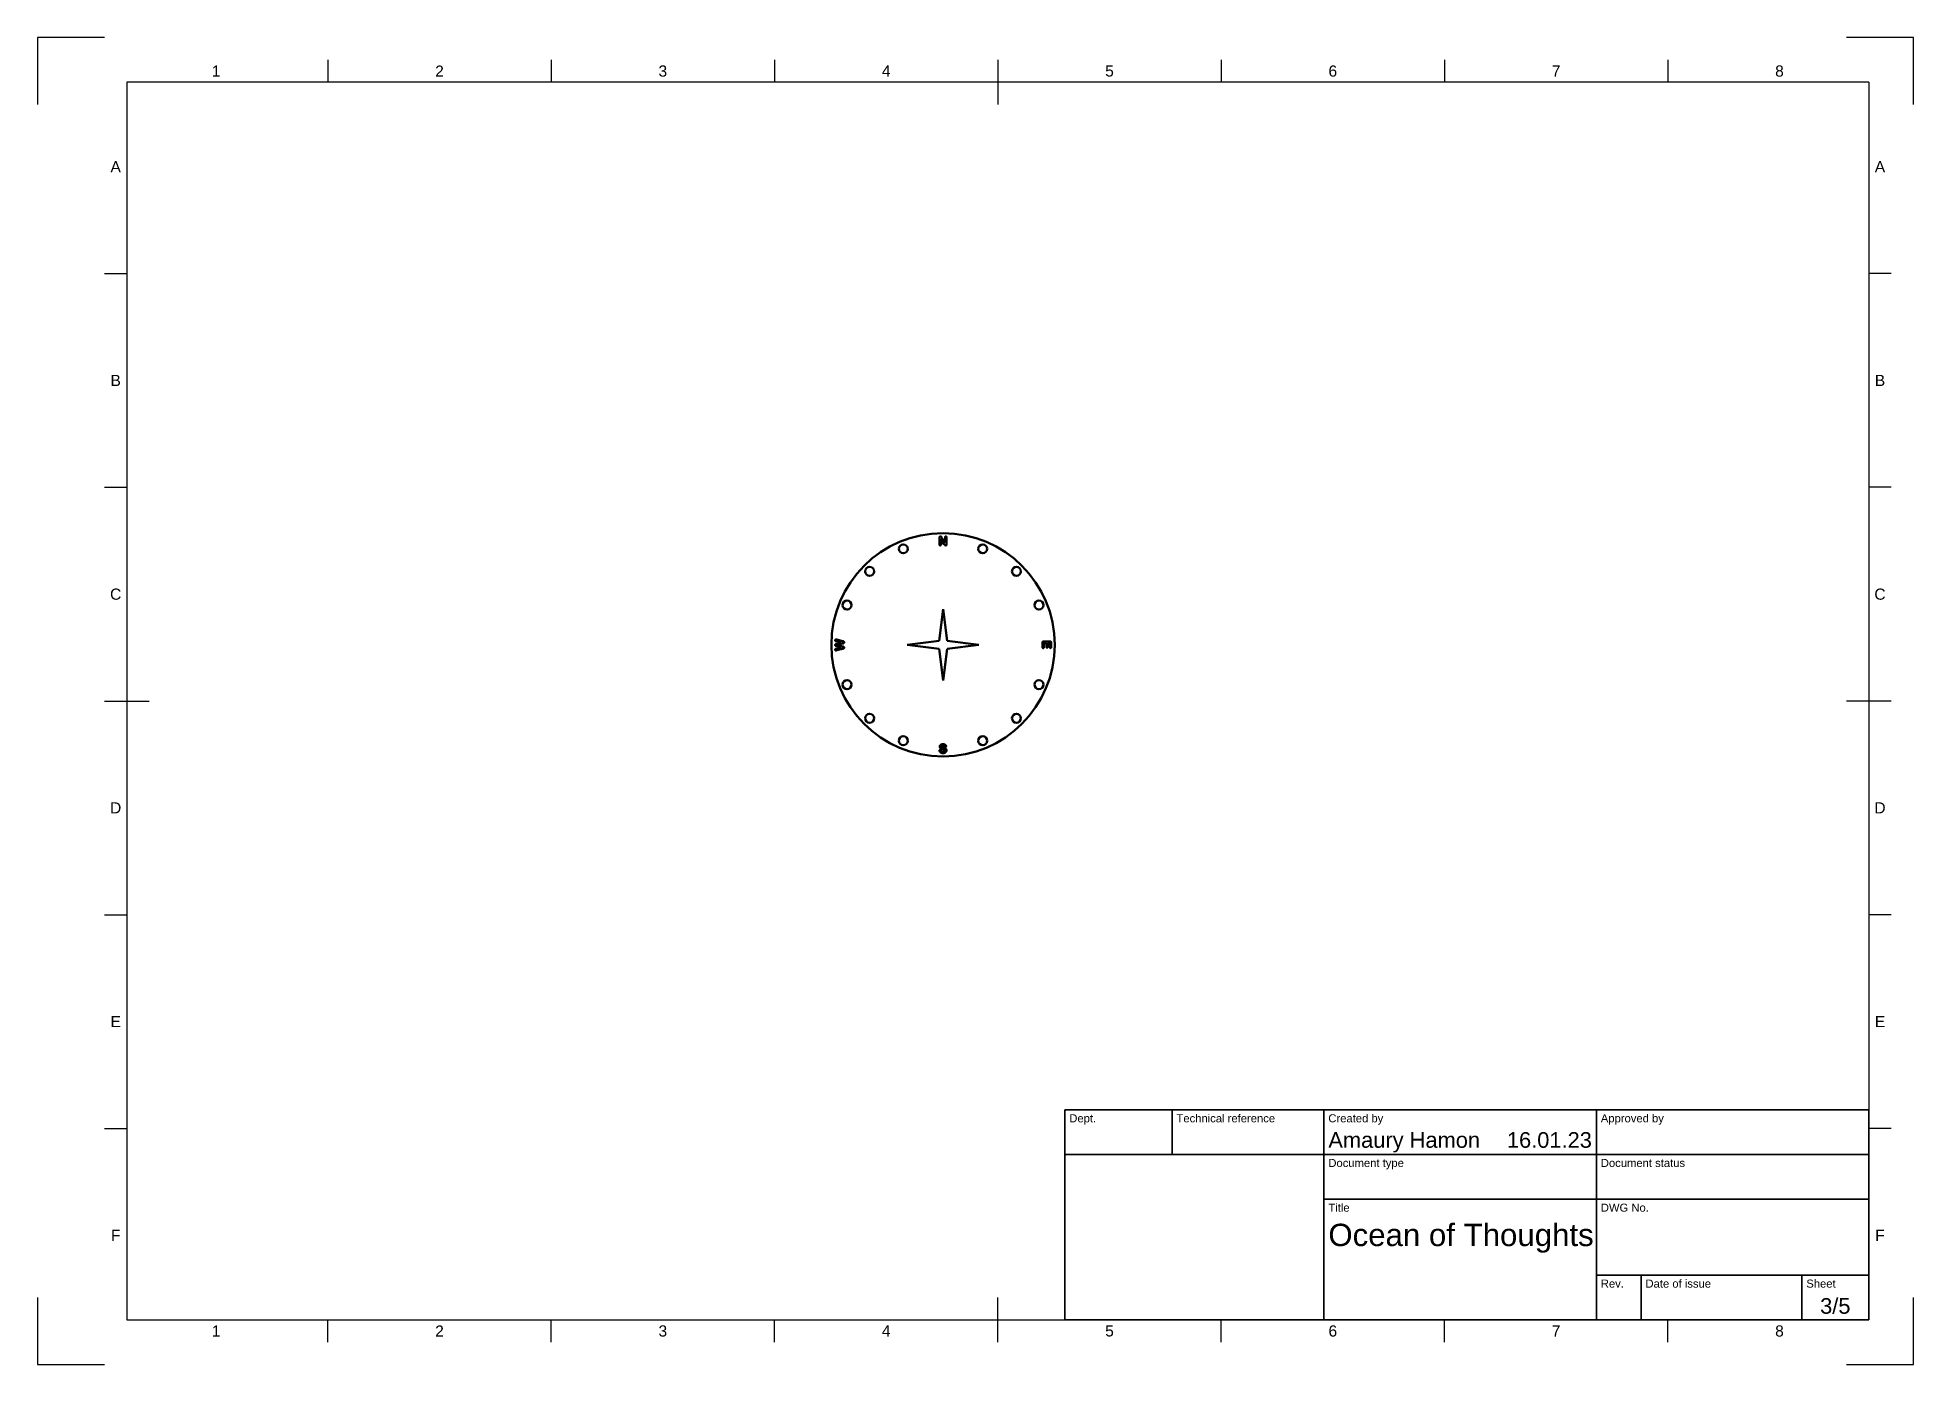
# Model space of a CAD drawing. Header units: millimetres. Extents: x 0 to 420, y 0 to 297.
import ezdxf
from ezdxf.enums import TextEntityAlignment as Align

# ---------------------------------------------------------------- set-up
doc = ezdxf.new("R2010")
doc.units = ezdxf.units.MM
doc.header["$LTSCALE"] = 0.75
for name, color, linetype, lineweight in [('BORDER', 7, 'Continuous', 25), ('TITLEBLOCK', 7, 'Continuous', 35), ('Visible', 7, 'Continuous', 50)]:
    doc.layers.add(name, color=color, linetype=linetype, lineweight=lineweight)
doc.styles.add('FusionTitle', font='Arial.ttf')

# ---------------------------------------------------------------- blocks, each defined once
blk = doc.blocks.new('ISO_A3_SHEET')
at = {"layer": 'BORDER'}
for p, q in [((65, 292), (65, 287)), ((115, 292), (115, 287)), ((165, 292), (165, 287)), ((215, 292), (215, 282)), ((265, 292), (265, 287)), ((315, 292), (315, 287)), ((365, 292), (365, 287)), ((410, 287), (20, 287)), ((20, 287), (20, 10)), ((410, 287), (410, 10)), ((15, 244.16666), (20, 244.16666)), ((415, 244.16666), (410, 244.16666)), ((15, 196.33333), (20, 196.33333)), ((415, 196.33333), (410, 196.33333)), ((15, 148.5), (25, 148.5)), ((415, 148.5), (405, 148.5)), ((15, 100.66667), (20, 100.66667)), ((415, 100.66667), (410, 100.66667)), ((15, 52.83334), (20, 52.83334)), ((415, 52.83334), (410, 52.83334)), ((215, 5), (215, 15)), ((20, 10), (410, 10)), ((65, 5), (65, 10)), ((115, 5), (115, 10)), ((165, 5), (165, 10)), ((265, 5), (265, 10)), ((315, 5), (315, 10)), ((365, 5), (365, 10))]:
    blk.add_line(p, q, dxfattribs=at)
at = {"layer": 'Defpoints'}
for p, q in [((15, 297), (0, 297)), ((0, 297), (0, 282)), ((420, 297), (405, 297)), ((420, 282), (420, 297)), ((0, 15), (0, 0)), ((420, 0), (420, 15)), ((0, 0), (15, 0)), ((405, 0), (420, 0))]:
    blk.add_line(p, q, dxfattribs=at)
at = {"layer": 'BORDER', "style": 'FusionTitle'}
for s, p in [('1', (40, 289.5)), ('2', (90, 289.5)), ('3', (140, 289.5)), ('4', (190, 289.5)), ('5', (240, 289.5)), ('6', (290, 289.5)), ('7', (340, 289.5)), ('8', (390, 289.5)), ('A', (17.5, 268.08333)), ('A', (412.5, 268.08333)), ('B', (17.5, 220.25)), ('B', (412.5, 220.25)), ('C', (17.5, 172.41667)), ('C', (412.5, 172.41667)), ('D', (17.5, 124.58334)), ('D', (412.5, 124.58334)), ('E', (17.5, 76.75001)), ('E', (412.5, 76.75001)), ('F', (17.5, 28.91668)), ('F', (412.5, 28.91668)), ('1', (40, 7.5)), ('2', (90, 7.5)), ('3', (140, 7.5)), ('4', (190, 7.5)), ('5', (240, 7.5)), ('6', (290, 7.5)), ('7', (340, 7.5)), ('8', (390, 7.5))]:
    blk.add_text(s, height=2.5, dxfattribs=at).set_placement(p, align=Align.MIDDLE)
blk = doc.blocks.new('ISO_TITLEBLOCK')
at = {"layer": 'TITLEBLOCK'}
for p, q in [((0, 47), (-180, 47)), ((-180, 47), (-180, 0)), ((-156, 37), (-156, 47)), ((-122, 0), (-122, 47)), ((-61, 0), (-61, 47)), ((0, 0), (0, 47)), ((-180, 37), (0, 37)), ((-122, 27), (0, 27)), ((-61, 10), (0, 10)), ((-51, 0), (-51, 10)), ((-15, 0), (-15, 10)), ((-180, 0), (0, 0))]:
    blk.add_line(p, q, dxfattribs=at)
at = {"layer": 'TITLEBLOCK', "style": 'FusionTitle'}
for s, p in [('Dept.', (-179, 46)), ('Technical reference', (-155, 46)), ('Created by', (-121, 46)), ('Approved by', (-60, 46)), ('Document type', (-121, 36)), ('Document status', (-60, 36)), ('Title', (-121, 26)), ('DWG No.', (-60, 26)), ('Rev.', (-60, 9)), ('Date of issue', (-50, 9)), ('Sheet', (-14, 9))]:
    blk.add_text(s, height=1.8, dxfattribs=at).set_placement(p, align=Align.TOP_LEFT)
for tag, height, p in [('DEPT', 3.5, (-179, 42)), ('TECHNICAL_REFERENCE', 3.5, (-155, 42)), ('CREATED_BY', 3.5, (-121, 42)), ('APPROVED_BY', 3.5, (-60, 42)), ('DOCUMENT_TYPE', 3.5, (-121, 32)), ('DOCUMENT_STATUS', 3.5, (-60, 32)), ('TITLE_1', 5, (-121, 21.5)), ('TITLE_2', 5, (-121, 14)), ('TITLE_3', 5, (-121, 6.5)), ('DATE_OF_ISSUE', 3.5, (-50, 5))]:
    blk.add_attdef(tag, text='', height=height, dxfattribs=at).set_placement(p, align=Align.TOP_LEFT)
for tag, p in [('CREATED_DATE', (-62, 42)), ('APPROVED_DATE', (-0.99, 42))]:
    blk.add_attdef(tag, text='', height=3.5, dxfattribs=at).set_placement(p, align=Align.TOP_RIGHT)
for tag, height, p in [('DRAWING_NUMBER', 5, (-30.5, 19.75)), ('REV', 3.5, (-56, 4.85)), ('SHEET', 3.5, (-7.5, 4.85))]:
    blk.add_attdef(tag, text='', height=height, dxfattribs=at).set_placement(p, align=Align.TOP_CENTER)

msp = doc.modelspace()

# ---------------------------------------------------------------- linework, layer by layer
at = {"layer": 'Visible'}
for p, q in [((201.92, 183.56), (201.92, 185.05)), ((202.42, 185.1), (203.18, 183.96)), ((203.18, 183.96), (203.18, 185.11)), ((203.54, 185.11), (203.54, 183.59)), ((203.02, 183.56), (202.28, 184.69)), ((202.28, 184.69), (202.28, 183.56)), ((201.85, 161.96), (202.73, 169.08)), ((202.73, 169.08), (203.62, 161.96)), ((179.99, 161.61), (178.86, 161.87)), ((178.86, 160.21), (179.99, 160.47)), ((178.93, 161.33), (179.99, 161.61)), ((179.99, 160.47), (178.93, 160.75)), ((178.94, 162.23), (180.24, 161.91)), ((180.24, 160.17), (178.94, 159.85)), ((180.25, 161.35), (179.09, 161.04)), ((179.09, 161.04), (180.25, 160.72)), ((194.73, 161.08), (201.85, 161.96)), ((201.85, 160.19), (194.73, 161.08)), ((202.73, 153.08), (201.85, 160.19)), ((203.62, 160.19), (202.73, 153.08)), ((203.62, 161.96), (210.73, 161.08)), ((210.73, 161.08), (203.62, 160.19)), ((225, 160.51), (225, 161.58)), ((225.24, 161.82), (226.69, 161.82)), ((225.86, 161.42), (225.31, 161.43)), ((225.31, 161.43), (225.31, 160.51)), ((225.86, 160.61), (225.86, 161.42)), ((226.63, 161.42), (226.15, 161.42)), ((226.15, 161.42), (226.15, 160.61)), ((226.63, 160.54), (226.63, 161.42)), ((226.93, 161.58), (226.93, 160.54))]:
    msp.add_line(p, q, dxfattribs=at)
msp.add_circle((202.73, 161.08), 25, dxfattribs=at)
at = {"layer": 'Visible', "extrusion": (0, 0, -1)}
for centre in [(-193.84, 182.56), (-211.63, 182.56), (-186.29, 177.52), (-219.17, 177.52), (-181.25, 169.97), (-224.21, 169.97), (-181.25, 152.18), (-224.21, 152.18), (-186.29, 144.64), (-219.17, 144.64), (-193.84, 139.6), (-211.63, 139.6)]:
    msp.add_circle(centre, 1, dxfattribs=at)
at = {"layer": 'Visible'}
for points in [[(201.92, 185.05), (201.92, 185.15), (201.94, 185.2)], [(201.94, 185.2), (201.96, 185.26), (202.02, 185.3)], [(202.02, 185.3), (202.08, 185.33), (202.15, 185.33)], [(202.15, 185.33), (202.2, 185.33), (202.24, 185.32)], [(202.24, 185.32), (202.28, 185.3), (202.3, 185.27)], [(202.3, 185.27), (202.33, 185.24), (202.36, 185.2)], [(202.36, 185.2), (202.39, 185.15), (202.42, 185.1)], [(203.18, 185.11), (203.18, 185.22), (203.22, 185.28)], [(203.22, 185.28), (203.27, 185.33), (203.35, 185.33)], [(203.35, 185.33), (203.44, 185.33), (203.49, 185.28)], [(203.49, 185.28), (203.54, 185.22), (203.54, 185.11)], [(201.97, 183.39), (201.92, 183.45), (201.92, 183.56)], [(202.1, 183.33), (202.02, 183.33), (201.97, 183.39)], [(202.23, 183.39), (202.18, 183.33), (202.1, 183.33)], [(202.28, 183.56), (202.28, 183.45), (202.23, 183.39)], [(203.08, 183.47), (203.05, 183.52), (203.02, 183.56)], [(203.15, 183.4), (203.11, 183.43), (203.08, 183.47)], [(203.23, 183.35), (203.19, 183.36), (203.15, 183.4)], [(203.33, 183.33), (203.27, 183.33), (203.23, 183.35)], [(203.54, 183.59), (203.54, 183.33), (203.33, 183.33)], [(178.59, 162.08), (178.59, 162.15), (178.64, 162.21)], [(178.63, 161.96), (178.59, 162), (178.59, 162.08)], [(178.59, 161.04), (178.59, 161.14), (178.64, 161.2)], [(178.64, 160.89), (178.59, 160.95), (178.59, 161.04)], [(178.59, 160.01), (178.59, 160.11), (178.66, 160.15)], [(178.64, 159.88), (178.59, 159.93), (178.59, 160.01)], [(178.72, 161.9), (178.67, 161.92), (178.63, 161.96)], [(178.64, 162.21), (178.69, 162.26), (178.77, 162.26)], [(178.64, 161.2), (178.69, 161.25), (178.74, 161.27)], [(178.75, 160.81), (178.68, 160.83), (178.64, 160.89)], [(178.77, 159.82), (178.69, 159.82), (178.64, 159.88)], [(178.66, 160.15), (178.73, 160.19), (178.86, 160.21)], [(178.86, 161.87), (178.77, 161.89), (178.72, 161.9)], [(178.74, 161.27), (178.8, 161.29), (178.93, 161.33)], [(178.93, 160.75), (178.81, 160.78), (178.75, 160.81)], [(178.77, 162.26), (178.82, 162.26), (178.94, 162.23)], [(178.94, 159.85), (178.83, 159.82), (178.77, 159.82)], [(180.24, 161.91), (180.38, 161.87), (180.44, 161.85)], [(180.37, 160.2), (180.3, 160.19), (180.24, 160.17)], [(180.45, 161.41), (180.39, 161.39), (180.25, 161.35)], [(180.25, 160.72), (180.38, 160.69), (180.44, 160.67)], [(180.49, 160.25), (180.44, 160.22), (180.37, 160.2)], [(180.44, 161.85), (180.5, 161.83), (180.55, 161.78)], [(180.44, 160.67), (180.5, 160.64), (180.54, 160.59)], [(180.55, 161.49), (180.5, 161.43), (180.45, 161.41)], [(180.56, 160.33), (180.53, 160.28), (180.49, 160.25)], [(180.54, 160.59), (180.59, 160.54), (180.59, 160.45)], [(180.55, 161.78), (180.59, 161.73), (180.59, 161.63)], [(180.59, 161.63), (180.59, 161.54), (180.55, 161.49)], [(180.59, 160.45), (180.59, 160.37), (180.56, 160.33)], [(225, 161.58), (225, 161.71), (225.05, 161.76)], [(225.04, 160.37), (225, 160.42), (225, 160.51)], [(225.15, 160.33), (225.08, 160.33), (225.04, 160.37)], [(225.05, 161.76), (225.11, 161.82), (225.24, 161.82)], [(225.26, 160.37), (225.22, 160.33), (225.15, 160.33)], [(225.31, 160.51), (225.31, 160.42), (225.26, 160.37)], [(225.9, 160.48), (225.86, 160.52), (225.86, 160.61)], [(226.01, 160.43), (225.94, 160.43), (225.9, 160.48)], [(226.11, 160.48), (226.07, 160.43), (226.01, 160.43)], [(226.15, 160.61), (226.15, 160.52), (226.11, 160.48)], [(226.67, 160.4), (226.63, 160.45), (226.63, 160.54)], [(226.78, 160.36), (226.71, 160.36), (226.67, 160.4)], [(226.69, 161.82), (226.77, 161.82), (226.83, 161.79)], [(226.89, 160.4), (226.85, 160.36), (226.78, 160.36)], [(226.83, 161.79), (226.88, 161.77), (226.91, 161.71)], [(226.93, 160.54), (226.93, 160.45), (226.89, 160.4)], [(226.91, 161.71), (226.93, 161.66), (226.93, 161.58)], [(202.08, 138.58), (202.17, 138.7), (202.33, 138.77)], [(202.33, 138.77), (202.5, 138.83), (202.72, 138.83)], [(202.72, 138.83), (202.9, 138.83), (203.03, 138.79)], [(203.03, 138.79), (203.16, 138.75), (203.25, 138.67)], [(203.25, 138.67), (203.33, 138.6), (203.37, 138.52)], [(201.96, 137.4), (201.96, 137.47), (202.01, 137.52)], [(202.04, 137.15), (201.96, 137.28), (201.96, 137.4)], [(202, 138.29), (202, 138.45), (202.08, 138.58)], [(202.08, 138.01), (202, 138.13), (202, 138.29)], [(202.01, 137.52), (202.06, 137.58), (202.13, 137.58)], [(202.26, 136.94), (202.12, 137.02), (202.04, 137.15)], [(202.3, 137.83), (202.16, 137.9), (202.08, 138.01)], [(202.13, 137.58), (202.2, 137.58), (202.24, 137.54)], [(202.24, 137.54), (202.28, 137.5), (202.31, 137.42)], [(202.73, 136.83), (202.44, 136.83), (202.26, 136.94)], [(202.65, 137.72), (202.44, 137.77), (202.3, 137.83)], [(202.31, 137.42), (202.35, 137.33), (202.39, 137.26)], [(202.45, 138.49), (202.36, 138.42), (202.36, 138.33)], [(202.36, 138.33), (202.36, 138.27), (202.39, 138.23)], [(202.39, 138.23), (202.42, 138.19), (202.48, 138.16)], [(202.39, 137.26), (202.43, 137.2), (202.51, 137.16)], [(202.7, 138.56), (202.54, 138.56), (202.45, 138.49)], [(202.48, 138.16), (202.53, 138.13), (202.59, 138.11)], [(202.51, 137.16), (202.59, 137.12), (202.72, 137.12)], [(202.59, 138.11), (202.65, 138.09), (202.78, 138.06)], [(202.9, 137.65), (202.81, 137.68), (202.65, 137.72)], [(202.93, 138.49), (202.86, 138.56), (202.7, 138.56)], [(202.72, 137.12), (202.89, 137.12), (203, 137.2)], [(203.14, 136.91), (202.97, 136.83), (202.73, 136.83)], [(202.78, 138.06), (202.94, 138.02), (203.07, 137.97)], [(203.05, 137.56), (202.99, 137.62), (202.9, 137.65)], [(203.06, 138.32), (203.01, 138.43), (202.93, 138.49)], [(203, 137.2), (203.11, 137.28), (203.11, 137.4)], [(203.11, 137.4), (203.11, 137.5), (203.05, 137.56)], [(203.14, 138.21), (203.1, 138.25), (203.06, 138.32)], [(203.07, 137.97), (203.21, 137.93), (203.3, 137.86)], [(203.24, 138.18), (203.17, 138.18), (203.14, 138.21)], [(203.4, 137.13), (203.31, 136.99), (203.14, 136.91)], [(203.36, 138.23), (203.31, 138.18), (203.24, 138.18)], [(203.3, 137.86), (203.39, 137.8), (203.44, 137.69)], [(203.41, 138.36), (203.41, 138.29), (203.36, 138.23)], [(203.37, 138.52), (203.41, 138.44), (203.41, 138.36)], [(203.5, 137.45), (203.5, 137.27), (203.4, 137.13)], [(203.44, 137.69), (203.5, 137.59), (203.5, 137.45)]]:
    msp.add_open_spline(points, degree=2, dxfattribs=at)

# ---------------------------------------------------------------- block references
at = {"layer": 'BORDER'}
msp.add_blockref('ISO_A3_SHEET', (0, 0), dxfattribs=at)
at = {"layer": 'TITLEBLOCK'}
msp.add_blockref('ISO_TITLEBLOCK', (410, 10), dxfattribs=at).add_auto_attribs({'CREATED_DATE': '16.01.23', 'SHEET': '3/5', 'TITLE_1': 'Ocean of Thoughts', 'CREATED_BY': 'Amaury Hamon'})

doc.saveas('drawing.dxf')
